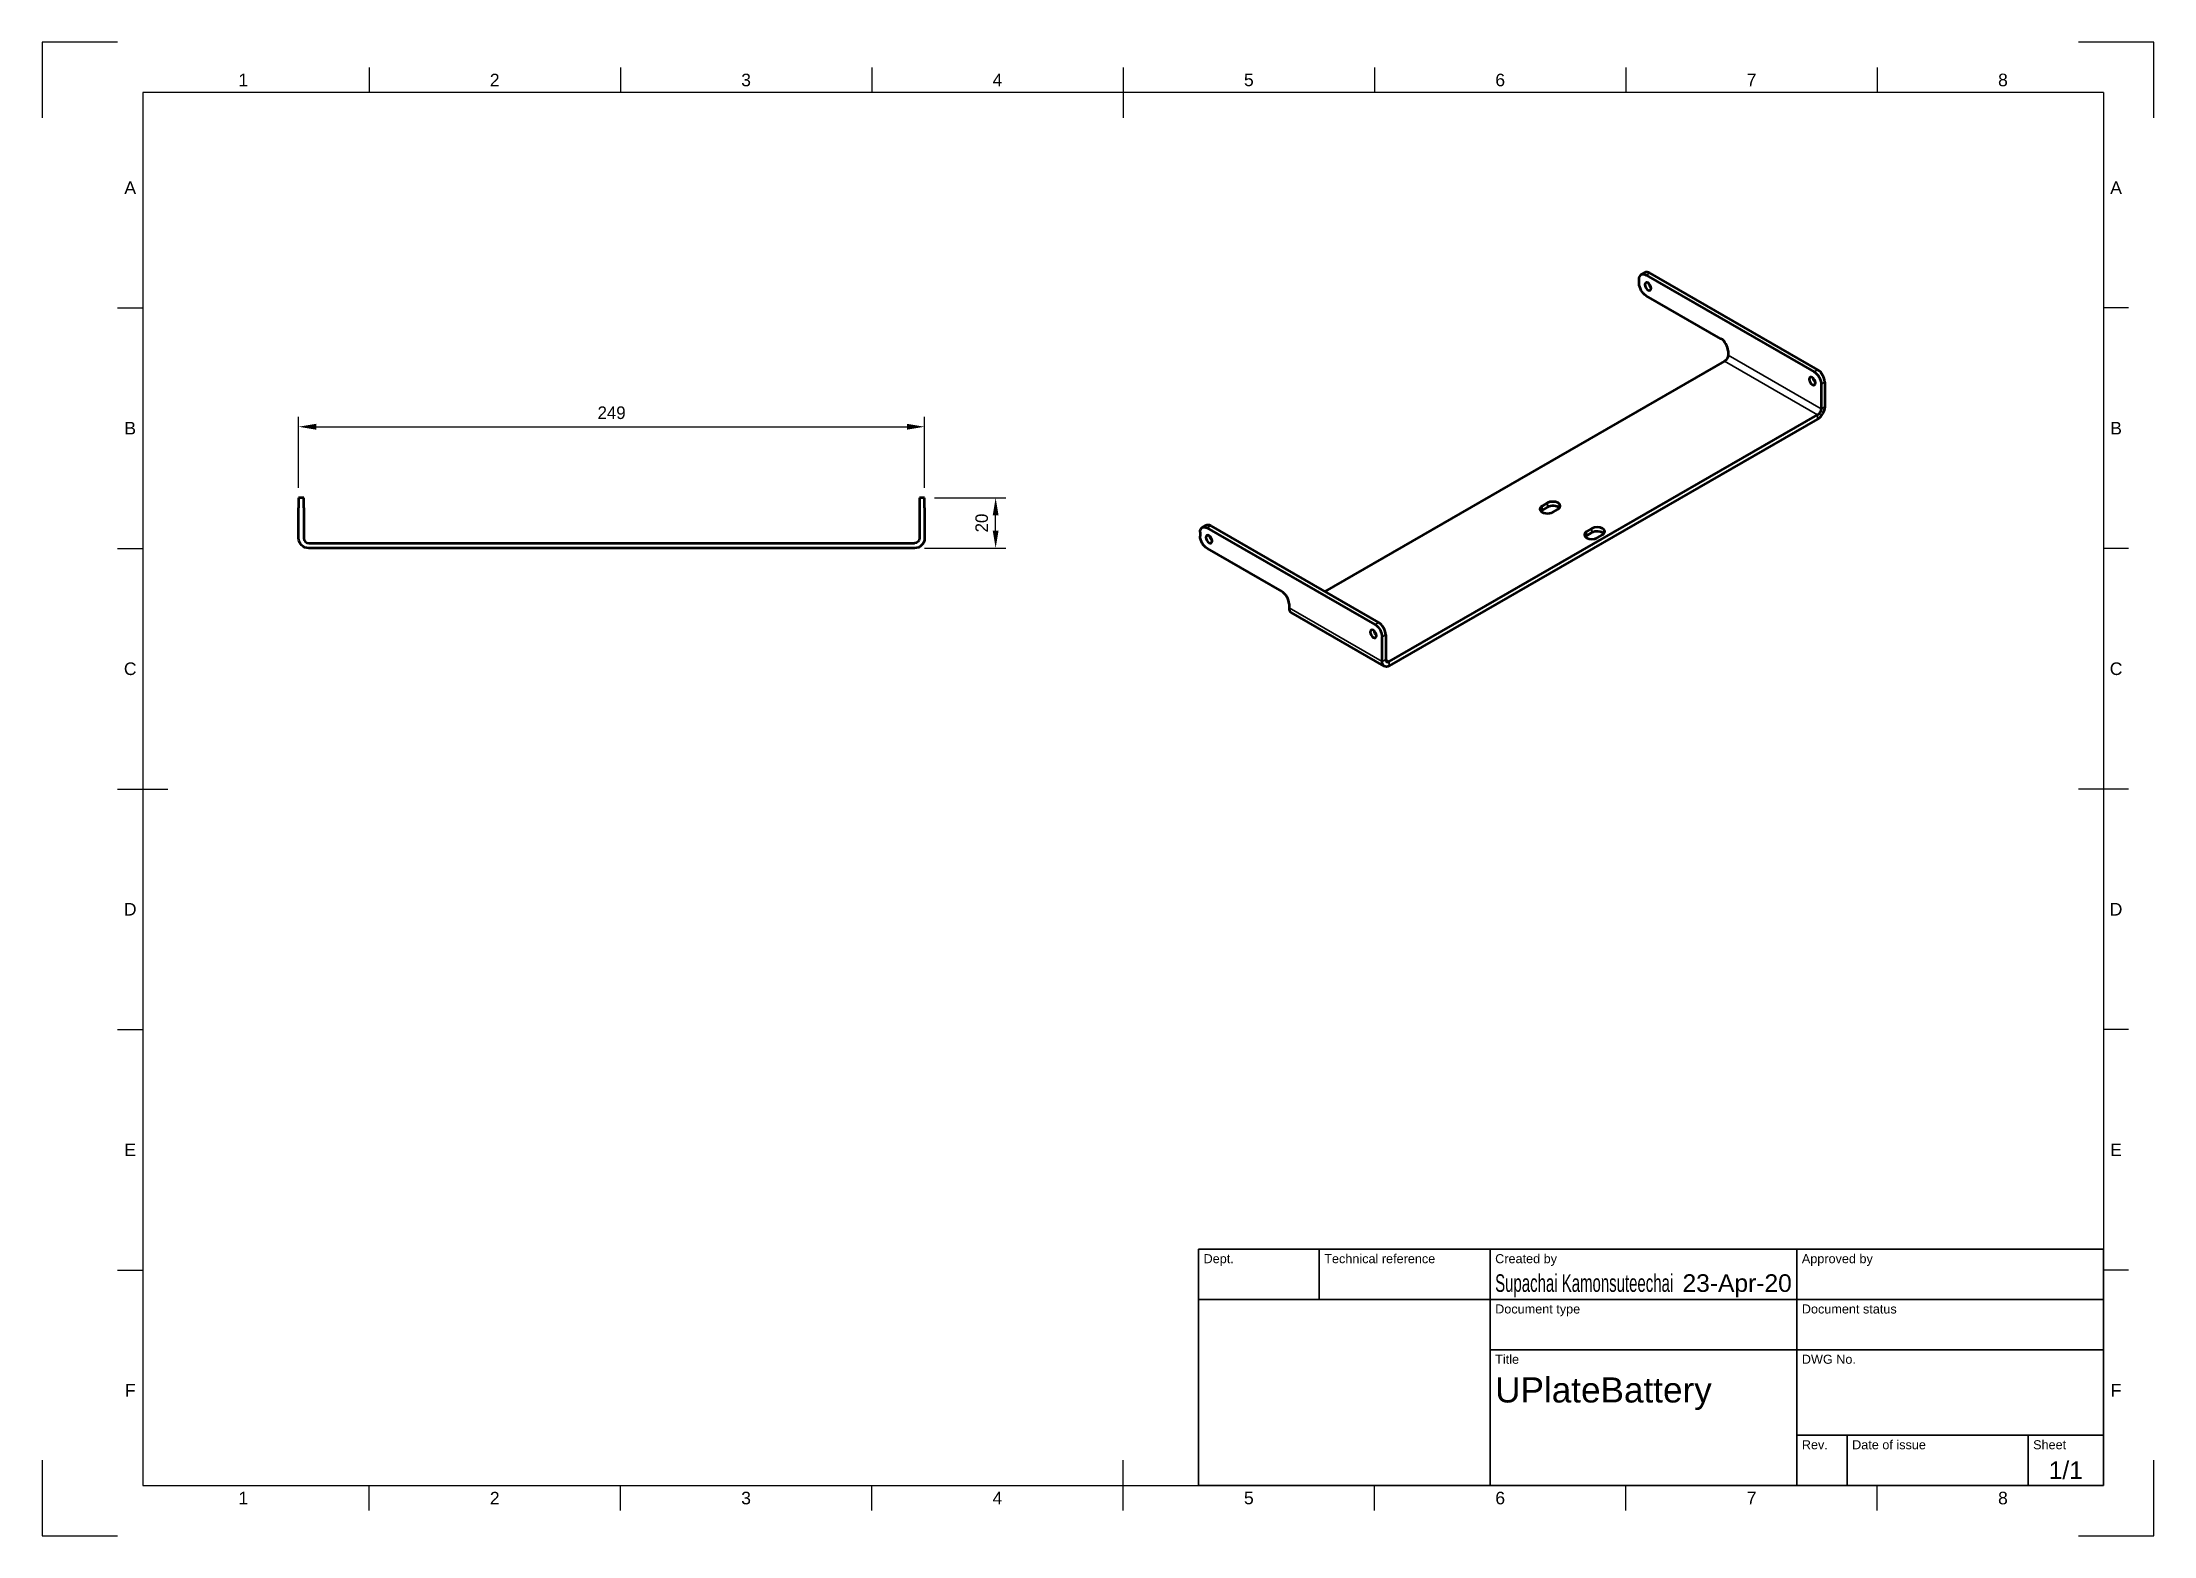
# Model space of a CAD drawing. Header units: millimetres. Extents: x 0 to 420, y 0 to 297.
import ezdxf
from ezdxf.enums import TextEntityAlignment as Align

# ---------------------------------------------------------------- set-up
doc = ezdxf.new("R2010")
doc.units = ezdxf.units.MM
doc.header["$LTSCALE"] = 0.75
for name, color, linetype, lineweight in [('Border', 7, 'Continuous', 25), ('Dimensions', 7, 'Continuous', 25), ('TitleBlock', 7, 'Continuous', 35), ('Visible', 7, 'Continuous', 50), ('Visible Narrow', 7, 'Continuous', 35)]:
    doc.layers.add(name, color=color, linetype=linetype, lineweight=lineweight)
doc.styles.add('FusionTitle', font='')
doc.styles.get("Standard").update_dxf_attribs({"font": 'Cordia New.ttf'})
doc.styles.get('FusionTitle').set_extended_font_data('Arial Unicode MS')
doc.dimstyles.new('ISO-25', dxfattribs={"dimtxt": 2.5, "dimasz": 3.5, "dimexe": 2, "dimexo": 2, "dimgap": 1.5, "dimtad": 1, "dimdec": 3, "dimdsep": 46, "dimtxsty": 'Standard', "dimcen": 0, "dimclrd": 256, "dimclre": 256, "dimclrt": 256, "dimazin": 2, "dimtp": 0.1, "dimtm": 0.1, "dimtfac": 0.714, "dimtdec": 3, "dimtmove": 0, "dimatfit": 3, "dimfxl": 1, "dimarcsym": 0})

# ---------------------------------------------------------------- blocks, each defined once
blk = doc.blocks.new('ISO_A3_SHEET')
at = {"layer": 'Border'}
for p, q in [((15, 297), (0, 297)), ((0, 297), (0, 282)), ((420, 297), (405, 297)), ((420, 282), (420, 297)), ((65, 292), (65, 287)), ((115, 292), (115, 287)), ((165, 292), (165, 287)), ((215, 292), (215, 282)), ((265, 292), (265, 287)), ((315, 292), (315, 287)), ((365, 292), (365, 287)), ((410, 287), (20, 287)), ((20, 287), (20, 10)), ((410, 287), (410, 10)), ((15, 244.16666), (20, 244.16666)), ((415, 244.16666), (410, 244.16666)), ((15, 196.33333), (20, 196.33333)), ((415, 196.33333), (410, 196.33333)), ((15, 148.5), (25, 148.5)), ((415, 148.5), (405, 148.5)), ((15, 100.66667), (20, 100.66667)), ((415, 100.66667), (410, 100.66667)), ((15, 52.83334), (20, 52.83334)), ((415, 52.83334), (410, 52.83334)), ((0, 15), (0, 0)), ((215, 5), (215, 15)), ((420, 0), (420, 15)), ((20, 10), (410, 10)), ((65, 5), (65, 10)), ((115, 5), (115, 10)), ((165, 5), (165, 10)), ((265, 5), (265, 10)), ((315, 5), (315, 10)), ((365, 5), (365, 10)), ((0, 0), (15, 0)), ((405, 0), (420, 0))]:
    blk.add_line(p, q, dxfattribs=at)
at = {"layer": 'Border', "style": 'FusionTitle'}
for s, p in [('1', (40, 289.5)), ('2', (90, 289.5)), ('3', (140, 289.5)), ('4', (190, 289.5)), ('5', (240, 289.5)), ('6', (290, 289.5)), ('7', (340, 289.5)), ('8', (390, 289.5)), ('A', (17.5, 268.08333)), ('A', (412.5, 268.08333)), ('B', (17.5, 220.25)), ('B', (412.5, 220.25)), ('C', (17.5, 172.41667)), ('C', (412.5, 172.41667)), ('D', (17.5, 124.58334)), ('D', (412.5, 124.58334)), ('E', (17.5, 76.75001)), ('E', (412.5, 76.75001)), ('F', (17.5, 28.91668)), ('F', (412.5, 28.91668)), ('1', (40, 7.5)), ('2', (90, 7.5)), ('3', (140, 7.5)), ('4', (190, 7.5)), ('5', (240, 7.5)), ('6', (290, 7.5)), ('7', (340, 7.5)), ('8', (390, 7.5))]:
    blk.add_text(s, height=2.5, dxfattribs=at).set_placement(p, align=Align.MIDDLE)
blk = doc.blocks.new('ISO_TITLEBLOCK')
at = {"layer": 'TitleBlock'}
for p, q in [((0, 47), (-180, 47)), ((-180, 47), (-180, 0)), ((-156, 37), (-156, 47)), ((-122, 0), (-122, 47)), ((-61, 0), (-61, 47)), ((0, 0), (0, 47)), ((-180, 37), (0, 37)), ((-122, 27), (0, 27)), ((-61, 10), (0, 10)), ((-51, 0), (-51, 10)), ((-15, 0), (-15, 10)), ((-180, 0), (0, 0))]:
    blk.add_line(p, q, dxfattribs=at)
at = {"layer": 'TitleBlock', "style": 'FusionTitle'}
for s, p in [('Dept.', (-179, 46)), ('Technical reference', (-155, 46)), ('Created by', (-121, 46)), ('Approved by', (-60, 46)), ('Document type', (-121, 36)), ('Document status', (-60, 36)), ('Title', (-121, 26)), ('DWG No.', (-60, 26)), ('Rev.', (-60, 9)), ('Date of issue', (-50, 9)), ('Sheet', (-14, 9))]:
    blk.add_text(s, height=1.8, dxfattribs=at).set_placement(p, align=Align.TOP_LEFT)
for tag, p, height in [('DEPT', (-179, 38.5), 3.5), ('TECHNICAL_REFERENCE', (-155, 38.5), 3.5), ('CREATED_BY', (-121, 38.5), 3.5), ('APPROVED_BY', (-60, 38.5), 3.5), ('DOCUMENT_TYPE', (-121, 28.5), 3.5), ('DOCUMENT_STATUS', (-60, 28.5), 3.5), ('TITLE_1', (-121, 16.5), 5), ('TITLE_2', (-121, 9), 5), ('TITLE_3', (-121, 1.5), 5), ('DATE_OF_ISSUE', (-50, 1.5), 3.5)]:
    blk.add_attdef(tag, p, '', height=height, dxfattribs=at)
for tag, p in [('CREATED_DATE', (-62, 38.5)), ('APPROVED_DATE', (-1, 38.5))]:
    blk.add_attdef(tag, text='', height=3.5, dxfattribs=at).set_placement(p, align=Align.RIGHT)
for tag, height, p in [('DRAWING_NUMBER', 5, (-30.5, 16.6)), ('REV', 3.5, (-56, 3.1)), ('SHEET', 3.5, (-7.5, 3.1))]:
    blk.add_attdef(tag, text='', height=height, dxfattribs=at).set_placement(p, align=Align.MIDDLE)
blk = doc.blocks.new('*D5')
at = {"layer": 'Defpoints', "color": 0, "transparency": 16777216}
for p in [(175.501556, 206.394134), (189.643691, 206.394134), (173.501556, 196.394134)]:
    blk.add_point(p, dxfattribs=at)
at = {"layer": 'Dimensions', "lineweight": -2, "transparency": 16777216}
for p, q in [((177.501556, 206.394134), (191.643691, 206.394134)), ((189.643691, 199.894134), (189.643691, 202.894134)), ((175.501556, 196.394134), (191.643691, 196.394134))]:
    blk.add_line(p, q, dxfattribs=at)
at = {"layer": 'Dimensions', "transparency": 16777216}
for points in [[(189.060358, 202.894134), (190.227025, 202.894134), (189.643691, 206.394134)], [(189.060358, 199.894134), (190.227025, 199.894134), (189.643691, 196.394134)]]:
    blk.add_solid(points, dxfattribs=at)
at = {"layer": 'Dimensions', "transparency": 16777216, "insert": (186.872218, 201.394134), "char_height": 2.5, "attachment_point": 5, "rotation": 90}
blk.add_mtext('20', dxfattribs=at)
blk = doc.blocks.new('*D6')
at = {"layer": 'Defpoints', "color": 0, "transparency": 16777216}
for p in [(175.501556, 220.53627), (51.001556, 206.394134), (175.501556, 206.394134)]:
    blk.add_point(p, dxfattribs=at)
at = {"layer": 'Dimensions', "lineweight": -2, "transparency": 16777216}
for p, q in [((51.001556, 208.394134), (51.001556, 222.53627)), ((54.501556, 220.53627), (172.001556, 220.53627)), ((175.501556, 208.394134), (175.501556, 222.53627))]:
    blk.add_line(p, q, dxfattribs=at)
at = {"layer": 'Dimensions', "transparency": 16777216}
for points in [[(54.501556, 221.119603), (54.501556, 219.952937), (51.001556, 220.53627)], [(172.001556, 221.119603), (172.001556, 219.952937), (175.501556, 220.53627)]]:
    blk.add_solid(points, dxfattribs=at)
at = {"layer": 'Dimensions', "transparency": 16777216, "insert": (113.251556, 223.307743), "char_height": 2.5, "attachment_point": 5}
blk.add_mtext('249', dxfattribs=at)

msp = doc.modelspace()

# ---------------------------------------------------------------- linework, layer by layer
at = {"layer": 'Visible', "extrusion": (0.707107, -0.407196, 0.578093)}
for p, q in [((317.642205, 249.053217, -49.055664), (317.642205, 249.870764, -48.479802)), ((318.058354, 250.789539, -47.323616), (318.765461, 251.196735, -47.901709)), ((319.056419, 250.691466, -46.171892), (352.431859, 231.471829, -18.885897)), ((319.763525, 251.098662, -46.749985), (353.138965, 231.879024, -19.46399)), ((333.905661, 238.052621, -36.911245), (319.056419, 246.603731, -49.051201)), ((335.319875, 235.603135, -36.906783), (335.319875, 234.785588, -37.482644)), ((334.612768, 233.560845, -37.480413), (255.087915, 187.765528, 27.534902)), ((353.846072, 229.022343, -18.881434), (353.846072, 224.11706, -22.336605)), ((354.553179, 229.429539, -19.459528), (354.553179, 224.524256, -22.914698)), ((267.932598, 173.825234, 47.325847), (353.138965, 222.892318, -22.334373)), ((353.138965, 222.07477, -22.910235), (267.932598, 173.007687, 46.749985)), ((299.39885, 205.382902, 2.523631), (298.338194, 204.772111, 3.390767)), ((299.39885, 204.565355, 1.947769), (298.338194, 203.954563, 2.814905)), ((300.459508, 203.55052, 5.125052), (301.52017, 204.161315, 4.25791)), ((230.314518, 199.582093, 22.914698), (230.314518, 198.764546, 22.338836)), ((231.437773, 200.908064, 23.492791), (230.730667, 200.500868, 24.070884)), ((265.104171, 181.183158, 52.508603), (231.728731, 200.402796, 25.222607)), ((232.435838, 200.809992, 24.644514), (265.811278, 181.590354, 51.930509)), ((308.237685, 200.292955, 9.749795), (307.177026, 199.682162, 10.616933)), ((308.237685, 199.475408, 9.173933), (307.177026, 198.864615, 10.041072)), ((309.298342, 198.460573, 12.351216), (310.359005, 199.071368, 11.484074)), ((231.728731, 196.31506, 22.343299), (246.577974, 187.76395, 34.483254)), ((247.992187, 185.314465, 34.487717), (247.992187, 184.496917, 33.911855)), ((266.934534, 172.909614, 47.901709), (248.408336, 183.578142, 32.755669)), ((266.518385, 173.82839, 49.057895), (266.518385, 178.733672, 52.513065)), ((267.225492, 179.140868, 51.934972), (267.225492, 174.235585, 48.479802))]:
    msp.add_line(p, q, dxfattribs=at)
at = {"layer": 'Visible'}
for p, q in [((52.001556, 206.394134, 23.6), (51.001556, 206.394134, 23.6)), ((175.501556, 206.394134, 23.6), (174.501556, 206.394134, 23.6)), ((51.001556, 198.394134, 25.6), (51.001556, 204.394134, 25.6)), ((52.001556, 204.394134, 25.6), (52.001556, 198.394134, 25.6)), ((174.501556, 204.394134, 25.6), (174.501556, 198.394134, 25.6)), ((175.501556, 204.394134, 25.6), (175.501556, 198.394134, 25.6)), ((53.001556, 197.394134, 25.6), (173.501556, 197.394134, 25.6)), ((173.501556, 196.394134, 25.6), (53.001556, 196.394134, 25.6))]:
    msp.add_line(p, q, dxfattribs=at)
at = {"layer": 'Visible', "extrusion": (0.707107, 0.407196, -0.578093)}
for centre in [(55.901591, 193.072618, 354.379101), (23.29649, 225.804061, 354.379101), (55.901591, 193.072618, 230.879101), (23.29649, 225.804061, 230.879101)]:
    msp.add_circle(centre, 0.875, dxfattribs=at)
for centre, start, end in [((56.608697, 193.07125, 354.379101), 314.889207, 44.889207), ((55.900224, 192.365512, 354.379101), 224.889207, 314.889207), ((23.297857, 226.511166, 354.379101), 44.889207, 134.889207), ((56.608697, 193.07125, 230.879101), 314.889207, 44.889207), ((55.900224, 192.365512, 230.879101), 224.889207, 314.889207), ((23.297857, 226.511166, 230.879101), 44.889207, 134.889207)]:
    msp.add_arc(centre, 2, start, end, dxfattribs=at)
at = {"layer": 'Visible', "extrusion": (-0.707107, -0.407196, 0.578093)}
for centre, radius, start, end in [((-56.608697, 193.07125, -355.379101), 2, 135.110793, 180), ((-55.901591, 193.072618, -355.379101), 0.875, 233.761559, 306.238441), ((-38.245832, 204.420488, -354.379101), 2, 45.110793, 135.110793), ((-23.297857, 226.511166, -355.379101), 2, 45.110793, 135.110793), ((-23.29649, 225.804061, -355.379101), 0.875, 233.761559, 306.238441), ((-56.608697, 193.07125, -231.879101), 2, 135.110793, 180), ((-55.901591, 193.072618, -231.879101), 0.875, 233.761559, 306.238441), ((-38.245832, 204.420488, -230.879101), 2, 45.110793, 135.110793), ((-23.297857, 226.511166, -231.879101), 2, 45.110793, 135.110793), ((-23.29649, 225.804061, -231.879101), 0.875, 233.761559, 306.238441)]:
    msp.add_arc(centre, radius, start, end, dxfattribs=at)
at = {"layer": 'Visible', "extrusion": (-0.707107, 0.407196, -0.578093)}
for centre, radius, start, end in [((-370.090982, -130.127489, -119.834813), 1, 225.110793, 315.110793), ((-370.090982, -130.127489, -146.034813), 2, 225.110793, 315.110793), ((-370.090982, -130.127489, -146.034813), 1, 225.110793, 315.110793), ((-285.049538, -44.756517, -146.034813), 2, 315.110793, 45.110793)]:
    msp.add_arc(centre, radius, start, end, dxfattribs=at)
at = {"layer": 'Visible', "extrusion": (1, -2.22e-14, 2.6e-15)}
msp.add_arc((204.394134, 23.6, 51.001556), 2, 0, 90, dxfattribs=at)
at = {"layer": 'Visible', "extrusion": (-1, 2.4e-14, -4.4e-15)}
msp.add_arc((-204.394134, 23.6, -52.001556), 2, 90, 180, dxfattribs=at)
at = {"layer": 'Visible', "extrusion": (1, -4e-14, 8e-16)}
msp.add_arc((204.394134, 23.6, 174.501556), 2, 0, 90, dxfattribs=at)
at = {"layer": 'Visible', "extrusion": (-1, 4.36e-14, 0)}
msp.add_arc((-204.394134, 23.6, -175.501556), 2, 90, 180, dxfattribs=at)
at = {"layer": 'Visible', "extrusion": (2.77e-14, 0.817547, 0.575862)}
for centre, start, end in [((-299.39885, -114.08764, 169.363463), 314.999789, 134.99988), ((-308.237685, -105.248805, 169.363463), 314.999944, 134.999835)]:
    msp.add_arc(centre, 1.5, start, end, dxfattribs=at)
at = {"layer": 'Visible', "extrusion": (7.64e-14, 0.817547, 0.575862)}
msp.add_arc((-299.39885, -114.08764, 168.363463), 1.5, 314.999789, 331.755756, dxfattribs=at)
at = {"layer": 'Visible', "extrusion": (2.56e-14, 0.817547, 0.575862)}
for centre in [(-300.45951, -115.1483, 169.363463), (-309.298345, -106.309465, 169.363463)]:
    msp.add_arc(centre, 1.5, 135, 315, dxfattribs=at)
at = {"layer": 'Visible', "extrusion": (2.71e-14, 0.817547, 0.575862)}
msp.add_arc((-300.45951, -115.1483, 168.363463), 1.5, 208.244244, 315, dxfattribs=at)
at = {"layer": 'Visible', "extrusion": (0, 0, -1)}
msp.add_arc((-53.001556, 198.394134, -25.6), 2, 270, 0, dxfattribs=at)
at = {"layer": 'Visible'}
msp.add_arc((53.001556, 198.394134, 25.6), 1, 180, 270, dxfattribs=at)
at = {"layer": 'Visible', "extrusion": (0, -6e-16, -1)}
msp.add_arc((-173.501556, 198.394134, -25.6), 2, 180, 270, dxfattribs=at)
at = {"layer": 'Visible', "extrusion": (-6e-16, -3e-16, -1)}
msp.add_arc((-173.501556, 198.394134, -25.6), 1, 180, 270, dxfattribs=at)
at = {"layer": 'Visible', "extrusion": (7.75e-14, 0.817547, 0.575862)}
msp.add_arc((-308.237685, -105.248805, 168.363463), 1.5, 314.999944, 331.755756, dxfattribs=at)
at = {"layer": 'Visible', "extrusion": (2.58e-14, 0.817547, 0.575862)}
msp.add_arc((-309.298345, -106.309465, 168.363463), 1.5, 208.244244, 315, dxfattribs=at)
at = {"layer": 'Visible', "extrusion": (0.707107, -0.407196, 0.578093)}
for centre, radius, end in [((285.049538, -44.756517, 119.834813), 2, 180), ((285.049538, -44.756517, 146.034813), 1, 224.889207)]:
    msp.add_arc(centre, radius, 134.889207, end, dxfattribs=at)
at = {"layer": 'Visible Narrow', "extrusion": (0.707107, -0.407196, 0.578093)}
for p, q in [((319.056419, 250.691466, -46.171892), (319.763525, 251.098662, -46.749985)), ((353.138965, 222.892318, -22.334373), (334.612768, 233.560845, -37.480413)), ((335.319875, 234.785588, -37.482644), (353.846072, 224.11706, -22.336605)), ((353.138965, 231.879024, -19.46399), (352.431859, 231.471829, -18.885897)), ((353.846072, 229.022343, -18.881434), (354.553179, 229.429539, -19.459528)), ((353.138965, 222.07477, -22.910235), (353.138965, 222.892318, -22.334373)), ((353.846072, 224.11706, -22.336605), (354.553179, 224.524256, -22.914698)), ((298.338194, 204.772111, 3.390767), (298.338194, 203.954563, 2.814905)), ((299.39885, 205.382902, 2.523631), (299.39885, 204.565355, 1.947769)), ((231.728731, 200.402796, 25.222607), (232.435838, 200.809992, 24.644514)), ((307.177026, 199.682162, 10.616933), (307.177026, 198.864615, 10.041072)), ((308.237685, 200.292955, 9.749795), (308.237685, 199.475408, 9.173933)), ((247.992187, 184.496917, 33.911855), (266.518385, 173.82839, 49.057895)), ((265.811278, 181.590354, 51.930509), (265.104171, 181.183158, 52.508603)), ((266.518385, 178.733672, 52.513065), (267.225492, 179.140868, 51.934972)), ((266.518385, 173.82839, 49.057895), (267.225492, 174.235585, 48.479802)), ((267.225497, 174.232427, 46.747758), (267.932598, 173.825234, 47.325847)), ((267.932598, 173.825234, 47.325847), (267.932598, 173.007687, 46.749985))]:
    msp.add_line(p, q, dxfattribs=at)

# ---------------------------------------------------------------- block references
at = {"layer": 'Border'}
msp.add_blockref('ISO_A3_SHEET', (0, 0), dxfattribs=at)
at = {"layer": 'TitleBlock'}
ref = msp.add_blockref('ISO_TITLEBLOCK', (410, 10), dxfattribs=at)
ref.add_attrib('CREATED_DATE', '23-Apr-20', dxfattribs={"height": 3.5, "style": 'FusionTitle'}).set_placement((348, 48.5), align=Align.RIGHT)
ref.add_attrib('SHEET', '1/1', dxfattribs={"height": 3.5, "style": 'FusionTitle'}).set_placement((402.5, 13.1), align=Align.MIDDLE)
ref.add_attrib('TITLE_1', 'UPlateBattery', (289, 26.5), dxfattribs={"height": 5, "style": 'FusionTitle'})
ref.add_attrib('CREATED_BY', 'Supachai Kamonsuteechai', (289, 48.5), dxfattribs={"height": 3.5, "style": 'FusionTitle', "width": 0.608849})

# ---------------------------------------------------------------- dimensions: what is measured, and where the dimension line sits
at = {"layer": 'Dimensions'}
dim = msp.add_aligned_dim(p1=(51.001556, 206.394134), p2=(175.501556, 206.394134), distance=14.142136, dimstyle='ISO-25', override={"dimlfac": 2, "dimclrd": 256, "dimclre": 256}, dxfattribs=at)
dim.commit()
dim.dimension.update_dxf_attribs({"geometry": '*D6', "text_midpoint": (113.251556, 223.307743)})
dim = msp.add_linear_dim(base=(189.643691, 206.394134), p1=(173.501556, 196.394134), p2=(175.501556, 206.394134), angle=90, dimstyle='ISO-25', override={"dimlfac": 2, "dimclrd": 256, "dimclre": 256}, dxfattribs=at)
dim.commit()
dim.dimension.update_dxf_attribs({"geometry": '*D5', "text_midpoint": (186.872218, 201.394134)})

doc.saveas('drawing.dxf')
